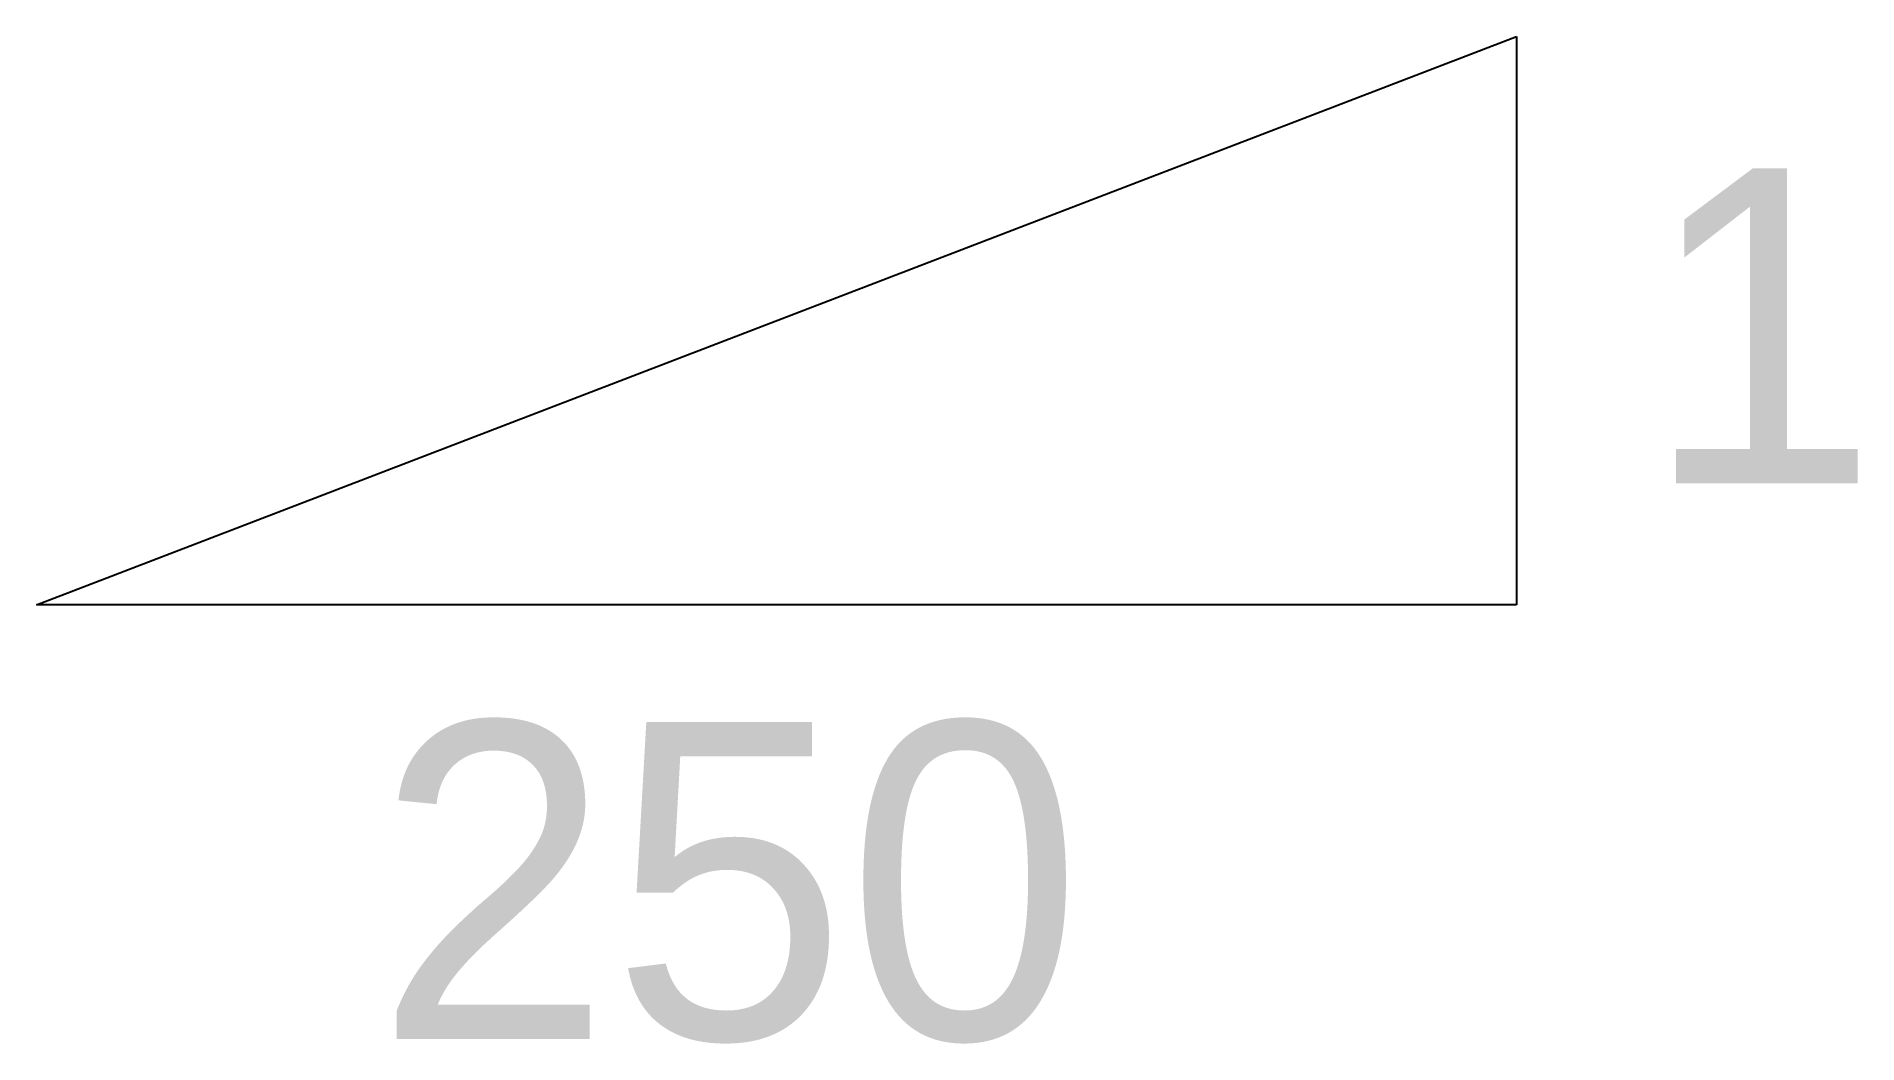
# Model space of a CAD drawing. Extents: x 12659.9 to 12673.6, y 6633.8 to 6641.4.
import ezdxf

# ---------------------------------------------------------------- set-up
doc = ezdxf.new("R2010")
doc.units = 0
doc.header["$LTSCALE"] = 240
doc.layers.add('2C', color=7, linetype='CONTINUOUS')

msp = doc.modelspace()

# ---------------------------------------------------------------- linework, layer by layer
at = {"layer": '2C', "color": 0}
for p, q in [((12659.927, 6637.13), (12671.05, 6641.398)), ((12671.05, 6641.398), (12671.05, 6637.13)), ((12671.05, 6637.13), (12659.927, 6637.13))]:
    msp.add_line(p, q, dxfattribs=at)

# ---------------------------------------------------------------- texts
for s, height, p in [('1', 2.367, (12672.007, 6638.041)), ('250', 2.3813, (12662.475, 6633.867))]:
    msp.add_text(s, height=height, dxfattribs=at).set_placement(p)

doc.saveas('drawing.dxf')
